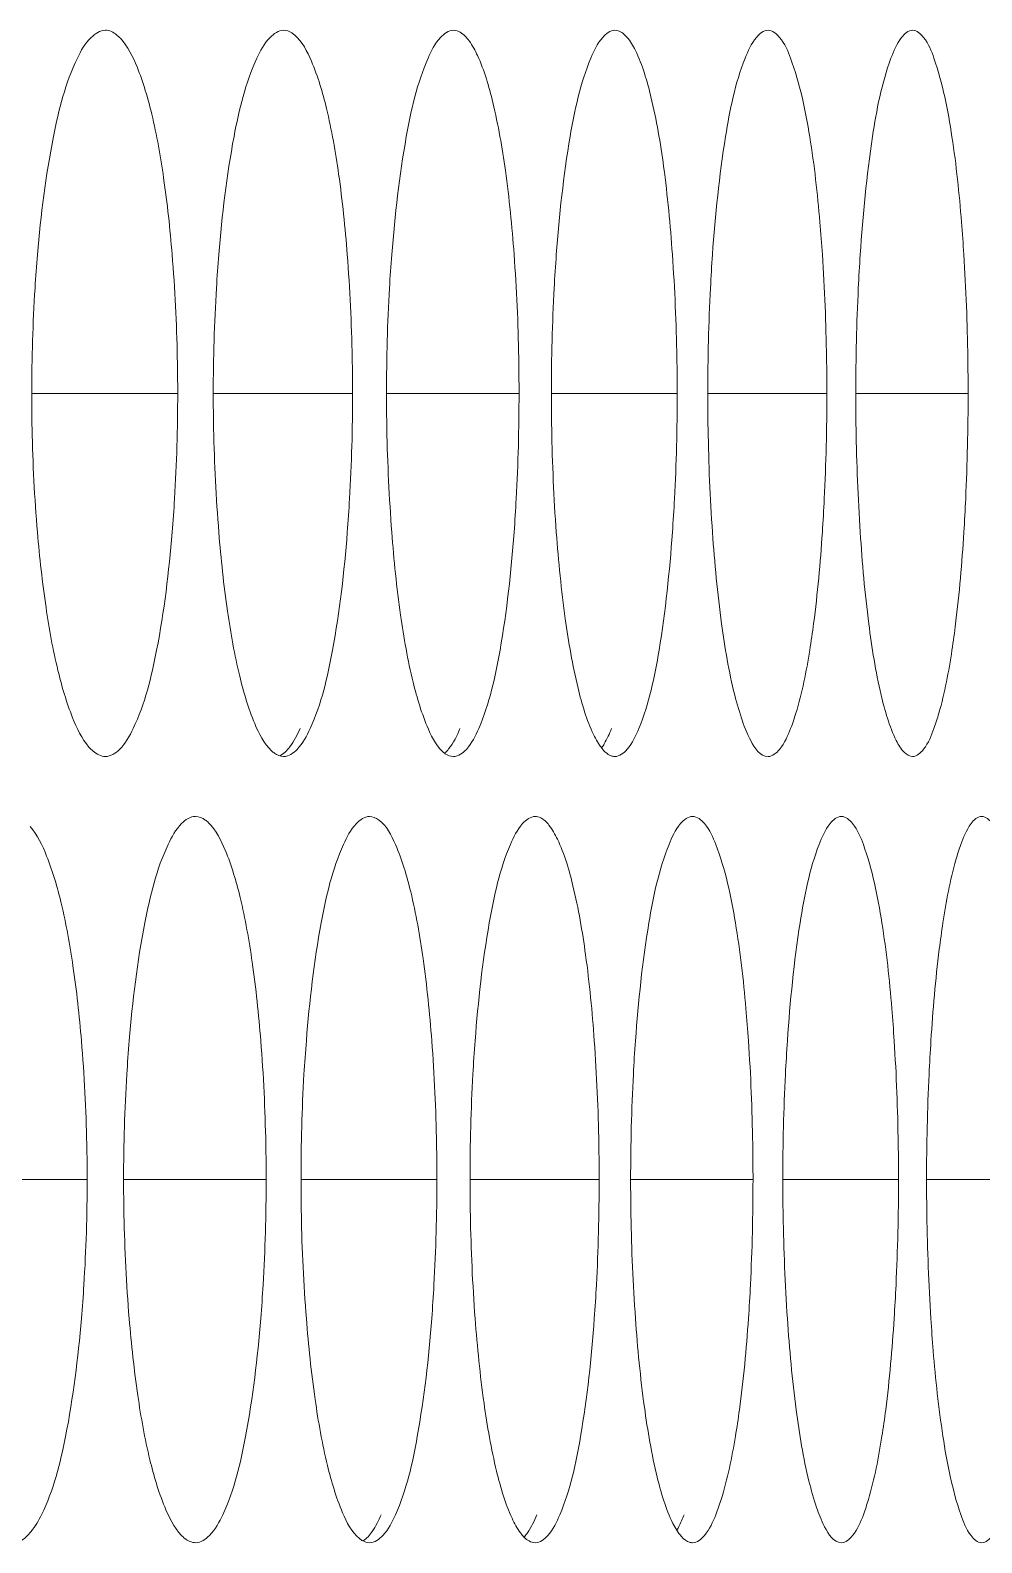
# Model space of a CAD drawing. Header units: millimetres. Extents: x 1177 to 4147, y 93 to 2194.
# Drawn here: x 2906.93 to 2914.79, y 1550.95 to 1563.45 of the extents above; entities that cross this region are included whole.
import ezdxf

# ---------------------------------------------------------------- set-up
doc = ezdxf.new("R2010")
doc.units = ezdxf.units.MM
doc.header["$LTSCALE"] = 0.1
doc.layers.add('标注', color=251, linetype='Continuous', lineweight=9)

msp = doc.modelspace()

# ---------------------------------------------------------------- linework, layer by layer
at = {"layer": '标注'}
for p, q in [((2906.944, 1560.448), (2908.15, 1560.448)), ((2908.444, 1560.448), (2909.595, 1560.448)), ((2909.875, 1560.448), (2910.97, 1560.448)), ((2911.237, 1560.448), (2912.277, 1560.448)), ((2912.529, 1560.448), (2913.513, 1560.448)), ((2913.752, 1560.448), (2914.68, 1560.448)), ((2906.168, 1553.953), (2907.402, 1553.953)), ((2907.703, 1553.953), (2908.881, 1553.953)), ((2909.169, 1553.953), (2910.291, 1553.953)), ((2910.565, 1553.953), (2911.632, 1553.953)), ((2911.892, 1553.953), (2912.903, 1553.953)), ((2913.149, 1553.953), (2914.105, 1553.953)), ((2914.337, 1553.953), (2915.237, 1553.953))]:
    msp.add_line(p, q, dxfattribs=at)
for points, knots in [([(2907.553, 1563.448), (2907.509, 1563.448), (2907.404, 1563.377), (2907.351, 1563.278), (2907.321, 1563.216)], [0, 0, 0, 0, 0.389659, 1, 1, 1, 1]), ([(2907.677, 1563.381), (2907.667, 1563.391), (2907.633, 1563.424), (2907.586, 1563.448), (2907.553, 1563.448)], [0, 0, 0, 0, 0.295107, 1, 1, 1, 1]), ([(2909.025, 1563.448), (2908.983, 1563.448), (2908.882, 1563.375), (2908.833, 1563.277), (2908.804, 1563.216)], [0, 0, 0, 0, 0.384136, 1, 1, 1, 1]), ([(2909.115, 1563.409), (2909.108, 1563.415), (2909.082, 1563.435), (2909.049, 1563.448), (2909.025, 1563.448)], [0, 0, 0, 0, 0.282086, 1, 1, 1, 1]), ([(2909.551, 1561.595), (2909.534, 1561.817), (2909.492, 1562.221), (2909.399, 1562.759), (2909.285, 1563.146), (2909.18, 1563.353), (2909.115, 1563.409)], [0, 0, 0, 0, 0.353299, 0.646273, 0.86342, 1, 1, 1, 1]), ([(2910.428, 1563.448), (2910.388, 1563.448), (2910.291, 1563.373), (2910.245, 1563.277), (2910.218, 1563.216)], [0, 0, 0, 0, 0.378328, 1, 1, 1, 1]), ([(2910.929, 1561.595), (2910.912, 1561.827), (2910.871, 1562.248), (2910.775, 1562.799), (2910.671, 1563.16), (2910.57, 1563.352), (2910.514, 1563.413), (2910.485, 1563.431)], [0, 0, 0, 0, 0.364158, 0.661207, 0.874207, 0.947517, 1, 1, 1, 1]), ([(2911.762, 1563.448), (2911.723, 1563.448), (2911.63, 1563.371), (2911.589, 1563.277), (2911.563, 1563.216)], [0, 0, 0, 0, 0.37223, 1, 1, 1, 1]), ([(2912.237, 1561.595), (2912.22, 1561.838), (2912.179, 1562.275), (2912.083, 1562.84), (2911.978, 1563.203), (2911.876, 1563.384), (2911.817, 1563.435), (2911.788, 1563.444)], [0, 0, 0, 0, 0.376417, 0.678059, 0.88637, 0.953961, 1, 1, 1, 1]), ([(2913.027, 1563.448), (2912.989, 1563.448), (2912.9, 1563.369), (2912.862, 1563.277), (2912.838, 1563.216)], [0, 0, 0, 0, 0.36584, 1, 1, 1, 1]), ([(2913.372, 1562.568), (2913.336, 1562.788), (2913.276, 1563.075), (2913.153, 1563.369), (2913.064, 1563.448), (2913.027, 1563.448)], [0, 0, 0, 0, 0.68404, 0.884461, 1, 1, 1, 1]), ([(2914.222, 1563.448), (2914.185, 1563.448), (2914.101, 1563.367), (2914.066, 1563.276), (2914.043, 1563.216)], [0, 0, 0, 0, 0.359161, 1, 1, 1, 1]), ([(2914.547, 1562.568), (2914.514, 1562.787), (2914.456, 1563.074), (2914.342, 1563.367), (2914.258, 1563.448), (2914.222, 1563.448)], [0, 0, 0, 0, 0.688296, 0.888112, 1, 1, 1, 1]), ([(2908.104, 1561.595), (2908.087, 1561.806), (2908.045, 1562.195), (2907.954, 1562.716), (2907.84, 1563.104), (2907.739, 1563.314), (2907.677, 1563.381)], [0, 0, 0, 0, 0.343252, 0.632232, 0.852748, 1, 1, 1, 1]), ([(2907.321, 1563.216), (2907.222, 1563.013), (2907.088, 1562.469), (2907.019, 1561.921), (2906.992, 1561.595)], [0, 0, 0, 0, 0.407744, 1, 1, 1, 1]), ([(2908.804, 1563.216), (2908.709, 1563.012), (2908.581, 1562.468), (2908.516, 1561.921), (2908.49, 1561.595)], [0, 0, 0, 0, 0.407017, 1, 1, 1, 1]), ([(2910.218, 1563.216), (2910.128, 1563.011), (2910.006, 1562.467), (2909.944, 1561.921), (2909.919, 1561.595)], [0, 0, 0, 0, 0.406317, 1, 1, 1, 1]), ([(2911.563, 1563.216), (2911.476, 1563.01), (2911.361, 1562.467), (2911.302, 1561.921), (2911.278, 1561.595)], [0, 0, 0, 0, 0.405644, 1, 1, 1, 1]), ([(2912.838, 1563.216), (2912.755, 1563.009), (2912.647, 1562.466), (2912.591, 1561.921), (2912.568, 1561.595)], [0, 0, 0, 0, 0.405, 1, 1, 1, 1]), ([(2914.043, 1563.216), (2913.965, 1563.009), (2913.863, 1562.465), (2913.81, 1561.921), (2913.789, 1561.595)], [0, 0, 0, 0, 0.404385, 1, 1, 1, 1]), ([(2913.476, 1561.595), (2913.47, 1561.684), (2913.445, 1562.009), (2913.41, 1562.334), (2913.372, 1562.568)], [0, 0, 0, 0, 0.272672, 1, 1, 1, 1]), ([(2914.645, 1561.595), (2914.639, 1561.684), (2914.616, 1562.009), (2914.583, 1562.334), (2914.547, 1562.568)], [0, 0, 0, 0, 0.272763, 1, 1, 1, 1]), ([(2906.992, 1561.595), (2906.984, 1561.503), (2906.956, 1561.121), (2906.944, 1560.738), (2906.944, 1560.448)], [0, 0, 0, 0, 0.241968, 1, 1, 1, 1]), ([(2908.15, 1560.448), (2908.15, 1560.546), (2908.146, 1560.928), (2908.127, 1561.311), (2908.104, 1561.595)], [0, 0, 0, 0, 0.255908, 1, 1, 1, 1]), ([(2908.49, 1561.595), (2908.482, 1561.503), (2908.456, 1561.121), (2908.444, 1560.738), (2908.444, 1560.448)], [0, 0, 0, 0, 0.241932, 1, 1, 1, 1]), ([(2909.595, 1560.448), (2909.595, 1560.546), (2909.591, 1560.928), (2909.573, 1561.311), (2909.551, 1561.595)], [0, 0, 0, 0, 0.255929, 1, 1, 1, 1]), ([(2909.919, 1561.595), (2909.911, 1561.503), (2909.886, 1561.121), (2909.875, 1560.738), (2909.875, 1560.448)], [0, 0, 0, 0, 0.241898, 1, 1, 1, 1]), ([(2910.97, 1560.448), (2910.97, 1560.546), (2910.967, 1560.928), (2910.95, 1561.311), (2910.929, 1561.595)], [0, 0, 0, 0, 0.255949, 1, 1, 1, 1]), ([(2911.278, 1561.595), (2911.271, 1561.503), (2911.247, 1561.121), (2911.237, 1560.738), (2911.237, 1560.448)], [0, 0, 0, 0, 0.241865, 1, 1, 1, 1]), ([(2912.277, 1560.448), (2912.277, 1560.546), (2912.273, 1560.928), (2912.257, 1561.311), (2912.237, 1561.595)], [0, 0, 0, 0, 0.255968, 1, 1, 1, 1]), ([(2912.568, 1561.595), (2912.562, 1561.503), (2912.539, 1561.121), (2912.529, 1560.738), (2912.529, 1560.448)], [0, 0, 0, 0, 0.241834, 1, 1, 1, 1]), ([(2913.513, 1560.448), (2913.513, 1560.546), (2913.51, 1560.928), (2913.495, 1561.311), (2913.476, 1561.595)], [0, 0, 0, 0, 0.255986, 1, 1, 1, 1]), ([(2913.789, 1561.595), (2913.783, 1561.503), (2913.761, 1561.121), (2913.752, 1560.738), (2913.752, 1560.448)], [0, 0, 0, 0, 0.241805, 1, 1, 1, 1]), ([(2914.68, 1560.448), (2914.68, 1560.546), (2914.677, 1560.928), (2914.663, 1561.311), (2914.645, 1561.595)], [0, 0, 0, 0, 0.256003, 1, 1, 1, 1]), ([(2906.944, 1560.448), (2906.944, 1560.35), (2906.948, 1559.967), (2906.967, 1559.584), (2906.992, 1559.3)], [0, 0, 0, 0, 0.255891, 1, 1, 1, 1]), ([(2908.104, 1559.3), (2908.112, 1559.393), (2908.139, 1559.775), (2908.15, 1560.158), (2908.15, 1560.448)], [0, 0, 0, 0, 0.24194, 1, 1, 1, 1]), ([(2908.444, 1560.448), (2908.444, 1560.35), (2908.448, 1559.967), (2908.467, 1559.584), (2908.49, 1559.3)], [0, 0, 0, 0, 0.255912, 1, 1, 1, 1]), ([(2909.551, 1559.3), (2909.558, 1559.393), (2909.584, 1559.775), (2909.595, 1560.158), (2909.595, 1560.448)], [0, 0, 0, 0, 0.241906, 1, 1, 1, 1]), ([(2909.875, 1560.448), (2909.875, 1560.35), (2909.879, 1559.967), (2909.897, 1559.584), (2909.919, 1559.3)], [0, 0, 0, 0, 0.255933, 1, 1, 1, 1]), ([(2910.929, 1559.3), (2910.936, 1559.393), (2910.96, 1559.775), (2910.97, 1560.158), (2910.97, 1560.448)], [0, 0, 0, 0, 0.241873, 1, 1, 1, 1]), ([(2911.237, 1560.448), (2911.237, 1560.35), (2911.241, 1559.967), (2911.257, 1559.584), (2911.278, 1559.3)], [0, 0, 0, 0, 0.255953, 1, 1, 1, 1]), ([(2912.237, 1559.3), (2912.244, 1559.393), (2912.267, 1559.775), (2912.277, 1560.158), (2912.277, 1560.448)], [0, 0, 0, 0, 0.241842, 1, 1, 1, 1]), ([(2912.529, 1560.448), (2912.529, 1560.35), (2912.533, 1559.967), (2912.548, 1559.584), (2912.568, 1559.3)], [0, 0, 0, 0, 0.255971, 1, 1, 1, 1]), ([(2913.476, 1559.3), (2913.482, 1559.393), (2913.504, 1559.775), (2913.513, 1560.158), (2913.513, 1560.448)], [0, 0, 0, 0, 0.241812, 1, 1, 1, 1]), ([(2913.752, 1560.448), (2913.752, 1560.35), (2913.755, 1559.967), (2913.77, 1559.585), (2913.789, 1559.3)], [0, 0, 0, 0, 0.255989, 1, 1, 1, 1]), ([(2914.645, 1559.3), (2914.651, 1559.393), (2914.671, 1559.775), (2914.68, 1560.158), (2914.68, 1560.448)], [0, 0, 0, 0, 0.241784, 1, 1, 1, 1]), ([(2906.992, 1559.3), (2907.009, 1559.093), (2907.051, 1558.71), (2907.143, 1558.195), (2907.257, 1557.807), (2907.357, 1557.596), (2907.417, 1557.526)], [0, 0, 0, 0, 0.339935, 0.62764, 0.849308, 1, 1, 1, 1]), ([(2907.782, 1557.679), (2907.88, 1557.882), (2908.011, 1558.427), (2908.078, 1558.974), (2908.104, 1559.3)], [0, 0, 0, 0, 0.407475, 1, 1, 1, 1]), ([(2908.49, 1559.3), (2908.507, 1559.082), (2908.55, 1558.684), (2908.643, 1558.152), (2908.758, 1557.764), (2908.861, 1557.556), (2908.925, 1557.495)], [0, 0, 0, 0, 0.349668, 0.641268, 0.859711, 1, 1, 1, 1]), ([(2909.244, 1557.679), (2909.338, 1557.883), (2909.463, 1558.428), (2909.526, 1558.974), (2909.551, 1559.3)], [0, 0, 0, 0, 0.406757, 1, 1, 1, 1]), ([(2909.919, 1559.3), (2909.936, 1559.072), (2909.978, 1558.657), (2910.074, 1558.108), (2910.189, 1557.725), (2910.294, 1557.518), (2910.361, 1557.471)], [0, 0, 0, 0, 0.360647, 0.656591, 0.871311, 1, 1, 1, 1]), ([(2910.637, 1557.679), (2910.726, 1557.884), (2910.845, 1558.429), (2910.905, 1558.974), (2910.929, 1559.3)], [0, 0, 0, 0, 0.406066, 1, 1, 1, 1]), ([(2911.278, 1559.3), (2911.296, 1559.061), (2911.338, 1558.629), (2911.435, 1558.069), (2911.54, 1557.707), (2911.642, 1557.522), (2911.698, 1557.467), (2911.727, 1557.455)], [0, 0, 0, 0, 0.372333, 0.672575, 0.882635, 0.952132, 1, 1, 1, 1]), ([(2911.96, 1557.679), (2912.045, 1557.885), (2912.157, 1558.429), (2912.214, 1558.975), (2912.237, 1559.3)], [0, 0, 0, 0, 0.405403, 1, 1, 1, 1]), ([(2912.568, 1559.3), (2912.586, 1559.048), (2912.629, 1558.596), (2912.715, 1558.077), (2912.808, 1557.752), (2912.877, 1557.579), (2912.962, 1557.448), (2913.027, 1557.448)], [0, 0, 0, 0, 0.389161, 0.695877, 0.811486, 0.900262, 1, 1, 1, 1]), ([(2913.372, 1558.327), (2913.384, 1558.4), (2913.43, 1558.723), (2913.459, 1559.048), (2913.476, 1559.3)], [0, 0, 0, 0, 0.224828, 1, 1, 1, 1]), ([(2913.789, 1559.3), (2913.805, 1559.048), (2913.845, 1558.597), (2913.937, 1558.021), (2914.039, 1557.659), (2914.136, 1557.488), (2914.196, 1557.448), (2914.222, 1557.448)], [0, 0, 0, 0, 0.389812, 0.696656, 0.899917, 0.961012, 1, 1, 1, 1]), ([(2914.547, 1558.327), (2914.558, 1558.4), (2914.602, 1558.723), (2914.629, 1559.048), (2914.645, 1559.3)], [0, 0, 0, 0, 0.224714, 1, 1, 1, 1]), ([(2913.214, 1557.679), (2913.23, 1557.721), (2913.301, 1557.932), (2913.344, 1558.151), (2913.372, 1558.327)], [0, 0, 0, 0, 0.199302, 1, 1, 1, 1]), ([(2914.398, 1557.679), (2914.413, 1557.721), (2914.48, 1557.932), (2914.52, 1558.151), (2914.547, 1558.327)], [0, 0, 0, 0, 0.198767, 1, 1, 1, 1]), ([(2907.553, 1557.448), (2907.596, 1557.448), (2907.701, 1557.518), (2907.752, 1557.618), (2907.782, 1557.679)], [0, 0, 0, 0, 0.389686, 1, 1, 1, 1]), ([(2908.989, 1557.454), (2909.025, 1557.468), (2909.096, 1557.541), (2909.138, 1557.626), (2909.161, 1557.679)], [0, 0, 0, 0, 0.398504, 1, 1, 1, 1]), ([(2909.025, 1557.448), (2909.067, 1557.448), (2909.168, 1557.52), (2909.216, 1557.618), (2909.244, 1557.679)], [0, 0, 0, 0, 0.384127, 1, 1, 1, 1]), ([(2910.356, 1557.477), (2910.368, 1557.487), (2910.423, 1557.546), (2910.458, 1557.62), (2910.482, 1557.679)], [0, 0, 0, 0, 0.193099, 1, 1, 1, 1]), ([(2910.428, 1557.448), (2910.469, 1557.448), (2910.566, 1557.522), (2910.61, 1557.618), (2910.637, 1557.679)], [0, 0, 0, 0, 0.37828, 1, 1, 1, 1]), ([(2911.653, 1557.522), (2911.661, 1557.532), (2911.693, 1557.582), (2911.717, 1557.636), (2911.734, 1557.679)], [0, 0, 0, 0, 0.212146, 1, 1, 1, 1]), ([(2911.762, 1557.448), (2911.801, 1557.448), (2911.894, 1557.524), (2911.935, 1557.619), (2911.96, 1557.679)], [0, 0, 0, 0, 0.372142, 1, 1, 1, 1]), ([(2913.027, 1557.448), (2913.064, 1557.448), (2913.153, 1557.526), (2913.19, 1557.619), (2913.214, 1557.679)], [0, 0, 0, 0, 0.36571, 1, 1, 1, 1]), ([(2914.222, 1557.448), (2914.258, 1557.448), (2914.342, 1557.529), (2914.376, 1557.619), (2914.398, 1557.679)], [0, 0, 0, 0, 0.358988, 1, 1, 1, 1]), ([(2907.417, 1557.526), (2907.428, 1557.514), (2907.464, 1557.476), (2907.516, 1557.448), (2907.553, 1557.448)], [0, 0, 0, 0, 0.300688, 1, 1, 1, 1]), ([(2908.925, 1557.495), (2908.933, 1557.488), (2908.961, 1557.464), (2908.998, 1557.448), (2909.025, 1557.448)], [0, 0, 0, 0, 0.288207, 1, 1, 1, 1]), ([(2908.298, 1556.953), (2908.254, 1556.953), (2908.151, 1556.881), (2908.101, 1556.782), (2908.071, 1556.721)], [0, 0, 0, 0, 0.386933, 1, 1, 1, 1]), ([(2908.404, 1556.901), (2908.396, 1556.909), (2908.366, 1556.935), (2908.326, 1556.953), (2908.298, 1556.953)], [0, 0, 0, 0, 0.288854, 1, 1, 1, 1]), ([(2908.836, 1555.1), (2908.819, 1555.316), (2908.778, 1555.713), (2908.685, 1556.242), (2908.571, 1556.63), (2908.468, 1556.839), (2908.404, 1556.901)], [0, 0, 0, 0, 0.348125, 0.639047, 0.857939, 1, 1, 1, 1]), ([(2909.735, 1556.953), (2909.694, 1556.953), (2909.595, 1556.879), (2909.548, 1556.782), (2909.52, 1556.721)], [0, 0, 0, 0, 0.381268, 1, 1, 1, 1]), ([(2910.249, 1555.1), (2910.232, 1555.327), (2910.19, 1555.739), (2910.096, 1556.285), (2909.981, 1556.67), (2909.876, 1556.877), (2909.809, 1556.926)], [0, 0, 0, 0, 0.358786, 0.65392, 0.869192, 1, 1, 1, 1]), ([(2911.104, 1556.953), (2911.064, 1556.953), (2910.969, 1556.877), (2910.926, 1556.782), (2910.899, 1556.721)], [0, 0, 0, 0, 0.375316, 1, 1, 1, 1]), ([(2911.592, 1555.1), (2911.575, 1555.337), (2911.534, 1555.767), (2911.438, 1556.324), (2911.333, 1556.687), (2911.231, 1556.873), (2911.174, 1556.93), (2911.145, 1556.943)], [0, 0, 0, 0, 0.370156, 0.669475, 0.880231, 0.950761, 1, 1, 1, 1]), ([(2912.403, 1556.953), (2912.365, 1556.953), (2912.274, 1556.875), (2912.234, 1556.782), (2912.209, 1556.721)], [0, 0, 0, 0, 0.369072, 1, 1, 1, 1]), ([(2912.758, 1556.073), (2912.722, 1556.293), (2912.66, 1556.58), (2912.532, 1556.875), (2912.442, 1556.953), (2912.403, 1556.953)], [0, 0, 0, 0, 0.68191, 0.882647, 1, 1, 1, 1]), ([(2913.633, 1556.953), (2913.596, 1556.953), (2913.509, 1556.873), (2913.473, 1556.781), (2913.449, 1556.721)], [0, 0, 0, 0, 0.362536, 1, 1, 1, 1]), ([(2913.968, 1556.073), (2913.934, 1556.292), (2913.875, 1556.58), (2913.756, 1556.873), (2913.67, 1556.953), (2913.633, 1556.953)], [0, 0, 0, 0, 0.686169, 0.886283, 1, 1, 1, 1]), ([(2914.793, 1556.953), (2914.757, 1556.953), (2914.675, 1556.87), (2914.642, 1556.781), (2914.62, 1556.721)], [0, 0, 0, 0, 0.355714, 1, 1, 1, 1]), ([(2915.108, 1556.073), (2915.076, 1556.292), (2915.02, 1556.579), (2914.91, 1556.87), (2914.828, 1556.953), (2914.793, 1556.953)], [0, 0, 0, 0, 0.690419, 0.889948, 1, 1, 1, 1]), ([(2907.355, 1555.1), (2907.337, 1555.306), (2907.296, 1555.687), (2907.205, 1556.199), (2907.092, 1556.587), (2906.992, 1556.799), (2906.932, 1556.87)], [0, 0, 0, 0, 0.338668, 0.625811, 0.847843, 1, 1, 1, 1]), ([(2908.071, 1556.721), (2907.975, 1556.518), (2907.843, 1555.973), (2907.776, 1555.426), (2907.749, 1555.1)], [0, 0, 0, 0, 0.407378, 1, 1, 1, 1]), ([(2909.52, 1556.721), (2909.427, 1556.517), (2909.302, 1555.973), (2909.239, 1555.426), (2909.213, 1555.1)], [0, 0, 0, 0, 0.406664, 1, 1, 1, 1]), ([(2910.899, 1556.721), (2910.811, 1556.516), (2910.692, 1555.972), (2910.632, 1555.426), (2910.607, 1555.1)], [0, 0, 0, 0, 0.405977, 1, 1, 1, 1]), ([(2912.209, 1556.721), (2912.125, 1556.515), (2912.013, 1555.971), (2911.955, 1555.426), (2911.932, 1555.1)], [0, 0, 0, 0, 0.405318, 1, 1, 1, 1]), ([(2913.449, 1556.721), (2913.369, 1556.514), (2913.264, 1555.97), (2913.209, 1555.426), (2913.187, 1555.1)], [0, 0, 0, 0, 0.404689, 1, 1, 1, 1]), ([(2914.62, 1556.721), (2914.605, 1556.679), (2914.538, 1556.468), (2914.498, 1556.249), (2914.472, 1556.073)], [0, 0, 0, 0, 0.198639, 1, 1, 1, 1]), ([(2912.865, 1555.1), (2912.859, 1555.189), (2912.834, 1555.514), (2912.797, 1555.839), (2912.758, 1556.073)], [0, 0, 0, 0, 0.272625, 1, 1, 1, 1]), ([(2914.069, 1555.1), (2914.064, 1555.189), (2914.04, 1555.514), (2914.005, 1555.839), (2913.968, 1556.073)], [0, 0, 0, 0, 0.272718, 1, 1, 1, 1]), ([(2914.472, 1556.073), (2914.461, 1556.001), (2914.417, 1555.677), (2914.389, 1555.352), (2914.373, 1555.1)], [0, 0, 0, 0, 0.224713, 1, 1, 1, 1]), ([(2907.402, 1553.953), (2907.402, 1554.05), (2907.398, 1554.433), (2907.379, 1554.816), (2907.355, 1555.1)], [0, 0, 0, 0, 0.255897, 1, 1, 1, 1]), ([(2907.749, 1555.1), (2907.742, 1555.007), (2907.714, 1554.626), (2907.703, 1554.243), (2907.703, 1553.953)], [0, 0, 0, 0, 0.24195, 1, 1, 1, 1]), ([(2908.881, 1553.953), (2908.881, 1554.05), (2908.877, 1554.433), (2908.859, 1554.816), (2908.836, 1555.1)], [0, 0, 0, 0, 0.255919, 1, 1, 1, 1]), ([(2909.213, 1555.1), (2909.205, 1555.007), (2909.179, 1554.626), (2909.169, 1554.243), (2909.169, 1553.953)], [0, 0, 0, 0, 0.241915, 1, 1, 1, 1]), ([(2910.291, 1553.953), (2910.291, 1554.05), (2910.288, 1554.433), (2910.27, 1554.816), (2910.249, 1555.1)], [0, 0, 0, 0, 0.255939, 1, 1, 1, 1]), ([(2910.607, 1555.1), (2910.6, 1555.007), (2910.575, 1554.626), (2910.565, 1554.243), (2910.565, 1553.953)], [0, 0, 0, 0, 0.241881, 1, 1, 1, 1]), ([(2911.632, 1553.953), (2911.632, 1554.05), (2911.629, 1554.433), (2911.612, 1554.816), (2911.592, 1555.1)], [0, 0, 0, 0, 0.255958, 1, 1, 1, 1]), ([(2911.932, 1555.1), (2911.925, 1555.007), (2911.902, 1554.625), (2911.892, 1554.243), (2911.892, 1553.953)], [0, 0, 0, 0, 0.24185, 1, 1, 1, 1]), ([(2912.903, 1553.953), (2912.903, 1554.05), (2912.9, 1554.433), (2912.885, 1554.816), (2912.865, 1555.1)], [0, 0, 0, 0, 0.255977, 1, 1, 1, 1]), ([(2913.187, 1555.1), (2913.181, 1555.007), (2913.159, 1554.625), (2913.149, 1554.243), (2913.149, 1553.953)], [0, 0, 0, 0, 0.24182, 1, 1, 1, 1]), ([(2914.105, 1553.953), (2914.105, 1554.05), (2914.102, 1554.433), (2914.088, 1554.816), (2914.069, 1555.1)], [0, 0, 0, 0, 0.255994, 1, 1, 1, 1]), ([(2914.373, 1555.1), (2914.367, 1555.007), (2914.346, 1554.625), (2914.337, 1554.243), (2914.337, 1553.953)], [0, 0, 0, 0, 0.241791, 1, 1, 1, 1]), ([(2907.355, 1552.805), (2907.363, 1552.898), (2907.39, 1553.279), (2907.402, 1553.662), (2907.402, 1553.953)], [0, 0, 0, 0, 0.241958, 1, 1, 1, 1]), ([(2907.703, 1553.953), (2907.703, 1553.855), (2907.707, 1553.472), (2907.726, 1553.089), (2907.749, 1552.805)], [0, 0, 0, 0, 0.255902, 1, 1, 1, 1]), ([(2908.836, 1552.805), (2908.844, 1552.898), (2908.87, 1553.279), (2908.881, 1553.662), (2908.881, 1553.953)], [0, 0, 0, 0, 0.241923, 1, 1, 1, 1]), ([(2909.169, 1553.953), (2909.169, 1553.855), (2909.172, 1553.472), (2909.19, 1553.089), (2909.213, 1552.805)], [0, 0, 0, 0, 0.255923, 1, 1, 1, 1]), ([(2910.249, 1552.805), (2910.256, 1552.898), (2910.281, 1553.279), (2910.291, 1553.662), (2910.291, 1553.953)], [0, 0, 0, 0, 0.241889, 1, 1, 1, 1]), ([(2910.565, 1553.953), (2910.565, 1553.855), (2910.569, 1553.472), (2910.586, 1553.089), (2910.607, 1552.805)], [0, 0, 0, 0, 0.255943, 1, 1, 1, 1]), ([(2911.592, 1552.805), (2911.599, 1552.898), (2911.622, 1553.28), (2911.632, 1553.662), (2911.632, 1553.953)], [0, 0, 0, 0, 0.241857, 1, 1, 1, 1]), ([(2911.892, 1553.953), (2911.892, 1553.855), (2911.895, 1553.472), (2911.912, 1553.089), (2911.932, 1552.805)], [0, 0, 0, 0, 0.255962, 1, 1, 1, 1]), ([(2912.865, 1552.805), (2912.872, 1552.898), (2912.894, 1553.28), (2912.903, 1553.662), (2912.903, 1553.953)], [0, 0, 0, 0, 0.241827, 1, 1, 1, 1]), ([(2913.149, 1553.953), (2913.149, 1553.855), (2913.153, 1553.472), (2913.168, 1553.089), (2913.187, 1552.805)], [0, 0, 0, 0, 0.25598, 1, 1, 1, 1]), ([(2914.069, 1552.805), (2914.075, 1552.898), (2914.096, 1553.28), (2914.105, 1553.662), (2914.105, 1553.953)], [0, 0, 0, 0, 0.241798, 1, 1, 1, 1]), ([(2914.337, 1553.953), (2914.337, 1553.855), (2914.34, 1553.472), (2914.355, 1553.089), (2914.373, 1552.805)], [0, 0, 0, 0, 0.255998, 1, 1, 1, 1]), ([(2907.025, 1551.184), (2907.125, 1551.387), (2907.26, 1551.931), (2907.327, 1552.479), (2907.355, 1552.805)], [0, 0, 0, 0, 0.407843, 1, 1, 1, 1]), ([(2907.749, 1552.805), (2907.767, 1552.592), (2907.809, 1552.202), (2907.902, 1551.678), (2908.016, 1551.29), (2908.118, 1551.08), (2908.18, 1551.015)], [0, 0, 0, 0, 0.344652, 0.634249, 0.854362, 1, 1, 1, 1]), ([(2908.522, 1551.184), (2908.617, 1551.388), (2908.746, 1551.932), (2908.81, 1552.479), (2908.836, 1552.805)], [0, 0, 0, 0, 0.407112, 1, 1, 1, 1]), ([(2909.213, 1552.805), (2909.23, 1552.582), (2909.273, 1552.175), (2909.367, 1551.635), (2909.482, 1551.249), (2909.586, 1551.041), (2909.652, 1550.987)], [0, 0, 0, 0, 0.354996, 0.648712, 0.865362, 1, 1, 1, 1]), ([(2909.949, 1551.184), (2910.041, 1551.389), (2910.162, 1551.933), (2910.224, 1552.479), (2910.249, 1552.805)], [0, 0, 0, 0, 0.406408, 1, 1, 1, 1]), ([(2910.607, 1552.805), (2910.625, 1552.571), (2910.667, 1552.148), (2910.763, 1551.595), (2910.868, 1551.233), (2910.969, 1551.043), (2911.024, 1550.983), (2911.053, 1550.967)], [0, 0, 0, 0, 0.366167, 0.664077, 0.876453, 0.948818, 1, 1, 1, 1]), ([(2911.307, 1551.184), (2911.395, 1551.39), (2911.51, 1551.934), (2911.568, 1552.479), (2911.592, 1552.805)], [0, 0, 0, 0, 0.405731, 1, 1, 1, 1]), ([(2911.932, 1552.805), (2911.949, 1552.561), (2911.991, 1552.12), (2912.088, 1551.554), (2912.194, 1551.191), (2912.296, 1551.012), (2912.355, 1550.962), (2912.383, 1550.955)], [0, 0, 0, 0, 0.378761, 0.681383, 0.888916, 0.955378, 1, 1, 1, 1]), ([(2912.758, 1551.832), (2912.77, 1551.904), (2912.818, 1552.227), (2912.848, 1552.553), (2912.865, 1552.805)], [0, 0, 0, 0, 0.224887, 1, 1, 1, 1]), ([(2913.187, 1552.805), (2913.204, 1552.553), (2913.246, 1552.101), (2913.329, 1551.582), (2913.42, 1551.257), (2913.487, 1551.085), (2913.569, 1550.953), (2913.633, 1550.953)], [0, 0, 0, 0, 0.390043, 0.697257, 0.812903, 0.901523, 1, 1, 1, 1]), ([(2913.968, 1551.832), (2913.98, 1551.904), (2914.025, 1552.228), (2914.053, 1552.553), (2914.069, 1552.805)], [0, 0, 0, 0, 0.22477, 1, 1, 1, 1]), ([(2914.373, 1552.805), (2914.378, 1552.716), (2914.402, 1552.391), (2914.436, 1552.066), (2914.472, 1551.832)], [0, 0, 0, 0, 0.272759, 1, 1, 1, 1]), ([(2912.596, 1551.184), (2912.612, 1551.226), (2912.685, 1551.436), (2912.729, 1551.656), (2912.758, 1551.832)], [0, 0, 0, 0, 0.199577, 1, 1, 1, 1]), ([(2913.815, 1551.184), (2913.83, 1551.226), (2913.899, 1551.437), (2913.941, 1551.656), (2913.968, 1551.832)], [0, 0, 0, 0, 0.199032, 1, 1, 1, 1]), ([(2914.472, 1551.832), (2914.505, 1551.613), (2914.562, 1551.326), (2914.675, 1551.035), (2914.757, 1550.953), (2914.793, 1550.953)], [0, 0, 0, 0, 0.690007, 0.889741, 1, 1, 1, 1]), ([(2906.79, 1550.953), (2906.811, 1550.953), (2906.871, 1550.97), (2906.954, 1551.054), (2907.001, 1551.135), (2907.025, 1551.184)], [0, 0, 0, 0, 0.180756, 0.523667, 1, 1, 1, 1]), ([(2908.298, 1550.953), (2908.341, 1550.953), (2908.443, 1551.024), (2908.493, 1551.123), (2908.522, 1551.184)], [0, 0, 0, 0, 0.386942, 1, 1, 1, 1]), ([(2909.681, 1550.968), (2909.712, 1550.987), (2909.771, 1551.057), (2909.81, 1551.136), (2909.831, 1551.184)], [0, 0, 0, 0, 0.409155, 1, 1, 1, 1]), ([(2909.735, 1550.953), (2909.777, 1550.953), (2909.876, 1551.026), (2909.922, 1551.123), (2909.949, 1551.184)], [0, 0, 0, 0, 0.38124, 1, 1, 1, 1]), ([(2911.014, 1551.001), (2911.023, 1551.012), (2911.066, 1551.067), (2911.096, 1551.132), (2911.117, 1551.184)], [0, 0, 0, 0, 0.202158, 1, 1, 1, 1]), ([(2911.104, 1550.953), (2911.144, 1550.953), (2911.239, 1551.028), (2911.281, 1551.123), (2911.307, 1551.184)], [0, 0, 0, 0, 0.375248, 1, 1, 1, 1]), ([(2912.276, 1551.059), (2912.281, 1551.068), (2912.303, 1551.108), (2912.321, 1551.151), (2912.333, 1551.184)], [0, 0, 0, 0, 0.222587, 1, 1, 1, 1]), ([(2912.403, 1550.953), (2912.442, 1550.953), (2912.532, 1551.03), (2912.571, 1551.124), (2912.596, 1551.184)], [0, 0, 0, 0, 0.368963, 1, 1, 1, 1]), ([(2913.633, 1550.953), (2913.67, 1550.953), (2913.756, 1551.032), (2913.792, 1551.124), (2913.815, 1551.184)], [0, 0, 0, 0, 0.362385, 1, 1, 1, 1]), ([(2914.793, 1550.953), (2914.828, 1550.953), (2914.91, 1551.035), (2914.942, 1551.124), (2914.964, 1551.184)], [0, 0, 0, 0, 0.35552, 1, 1, 1, 1]), ([(2908.18, 1551.015), (2908.189, 1551.005), (2908.221, 1550.974), (2908.266, 1550.953), (2908.298, 1550.953)], [0, 0, 0, 0, 0.294748, 1, 1, 1, 1]), ([(2909.652, 1550.987), (2909.658, 1550.982), (2909.683, 1550.964), (2909.714, 1550.953), (2909.735, 1550.953)], [0, 0, 0, 0, 0.281138, 1, 1, 1, 1]), ([(2912.383, 1550.955), (2912.386, 1550.954), (2912.393, 1550.953), (2912.4, 1550.953), (2912.403, 1550.953)], [0, 0, 0, 0, 0.50399, 1, 1, 1, 1])]:
    msp.add_open_spline(points, degree=3, knots=knots, dxfattribs=at)
for points in [[(2910.485, 1563.431), (2910.468, 1563.441), (2910.448, 1563.448), (2910.428, 1563.448)], [(2911.788, 1563.444), (2911.78, 1563.446), (2911.771, 1563.448), (2911.762, 1563.448)], [(2910.361, 1557.471), (2910.381, 1557.458), (2910.405, 1557.448), (2910.428, 1557.448)], [(2911.727, 1557.455), (2911.738, 1557.45), (2911.75, 1557.448), (2911.762, 1557.448)], [(2909.809, 1556.926), (2909.788, 1556.941), (2909.761, 1556.953), (2909.735, 1556.953)], [(2911.145, 1556.943), (2911.133, 1556.949), (2911.118, 1556.953), (2911.104, 1556.953)], [(2911.053, 1550.967), (2911.068, 1550.958), (2911.086, 1550.953), (2911.104, 1550.953)]]:
    msp.add_open_spline(points, degree=3, dxfattribs=at)

doc.saveas('drawing.dxf')
